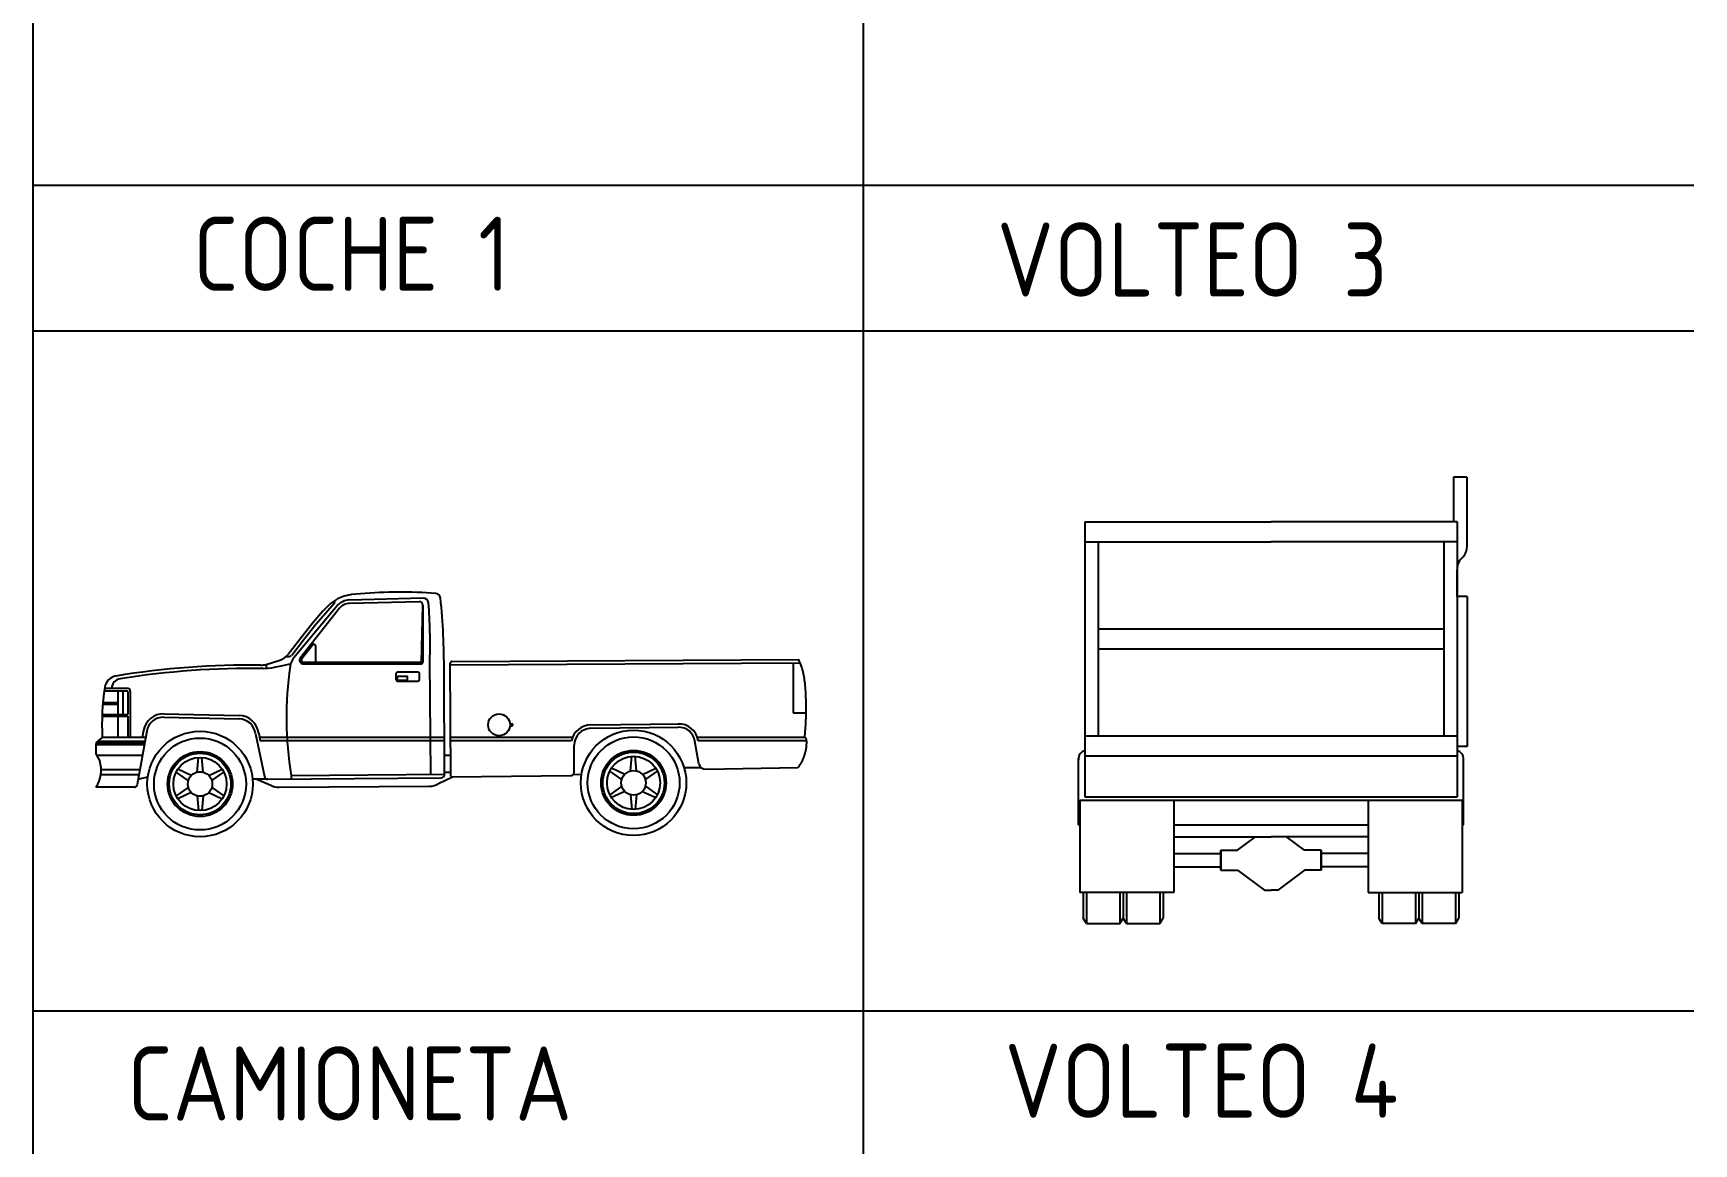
# Model space of a CAD drawing. Header units: millimetres. Extents: x 2198.5 to 2287.8, y 1208.8 to 1298.1.
# Drawn here: x 2205.18 to 2211.9, y 1267.83 to 1272.33 of the extents above; entities that cross this region are included whole.
import ezdxf

# ---------------------------------------------------------------- set-up
doc = ezdxf.new("R2010")
doc.units = ezdxf.units.MM
doc.layers.add('2', color=7, linetype='Continuous')
doc.styles.add('ARCHQUICK', font='ARCHQUIK.SHX')

# ---------------------------------------------------------------- blocks, each defined once
blk = doc.blocks.new('VOLTEO 7')
for p, q in [((168.8528, 63.4746), (168.7808, 63.4746)), ((168.7808, 63.4746), (168.7808, 63.2339)), ((168.8528, 63.4746), (168.8528, 63.0972)), ((166.7914, 63.2339), (166.7914, 61.7488)), ((166.7914, 63.2339), (167.7953, 63.2339)), ((168.7991, 63.2339), (167.7953, 63.2339)), ((168.7991, 63.2339), (168.7991, 61.7488)), ((166.7914, 63.1258), (167.7953, 63.1258)), ((166.8635, 63.1258), (166.8635, 62.078)), ((168.7991, 63.1258), (167.7953, 63.1258)), ((168.7271, 63.1258), (168.7271, 62.078)), ((168.799, 62.8304), (168.799, 62.975)), ((168.8531, 62.8304), (168.7991, 62.8304)), ((168.8531, 62.8304), (168.8531, 62.0201)), ((166.8635, 62.6559), (168.7271, 62.6559)), ((166.8635, 62.5479), (168.7271, 62.5479)), ((166.7914, 62.078), (168.7991, 62.078)), ((168.799, 62.0201), (168.799, 61.999)), ((168.8531, 62.0201), (168.7991, 62.0201)), ((166.7562, 61.5977), (166.7562, 61.9564)), ((166.7914, 61.9699), (168.7991, 61.9699)), ((168.8343, 61.5977), (168.8343, 61.9564)), ((166.7914, 61.7488), (168.7991, 61.7488)), ((166.764, 61.7308), (166.764, 61.2325)), ((166.764, 61.7308), (168.8265, 61.7308)), ((167.2718, 61.7308), (167.2718, 61.2325)), ((168.3187, 61.7308), (168.3187, 61.2325)), ((168.8265, 61.7308), (168.8265, 61.2325)), ((166.7562, 61.5977), (166.764, 61.5977)), ((167.2718, 61.5977), (168.3187, 61.5977)), ((168.8265, 61.5977), (168.8343, 61.5977)), ((167.2718, 61.5335), (167.7953, 61.5335)), ((167.6152, 61.4609), (167.7119, 61.5335)), ((168.3187, 61.5335), (167.7953, 61.5335)), ((167.9754, 61.4609), (167.8786, 61.5335)), ((167.2718, 61.4429), (167.5252, 61.4429)), ((167.5252, 61.4609), (167.6152, 61.4609)), ((167.5252, 61.3529), (167.5252, 61.4609)), ((167.5252, 61.4609), (167.5252, 61.3529)), ((168.0654, 61.4609), (167.9754, 61.4609)), ((168.0654, 61.4609), (168.0654, 61.3529)), ((168.0654, 61.3529), (168.0654, 61.4609)), ((168.3187, 61.4429), (168.0654, 61.4429)), ((167.2718, 61.3709), (167.5252, 61.3709)), ((167.5252, 61.3529), (167.6152, 61.3529)), ((167.6152, 61.3529), (167.7593, 61.2448)), ((167.9754, 61.3529), (167.8313, 61.2448)), ((168.0654, 61.3529), (167.9754, 61.3529)), ((168.3187, 61.3709), (168.0654, 61.3709)), ((167.2718, 61.2325), (166.764, 61.2325)), ((166.782, 61.2325), (166.782, 61.0943)), ((166.8, 61.2325), (166.8, 61.0661)), ((166.9801, 61.2325), (166.9801, 61.0661)), ((166.9981, 61.2325), (166.9981, 61.0943)), ((167.0161, 61.2325), (167.0161, 61.0661)), ((167.1962, 61.2325), (167.1962, 61.0661)), ((167.2142, 61.2325), (167.2142, 61.0943)), ((167.7593, 61.2448), (167.7953, 61.2448)), ((167.8313, 61.2448), (167.7953, 61.2448)), ((168.3187, 61.2325), (168.8265, 61.2325)), ((168.3763, 61.2325), (168.3763, 61.0943)), ((168.3944, 61.2325), (168.3944, 61.0661)), ((168.5744, 61.2325), (168.5744, 61.0661)), ((168.5924, 61.2325), (168.5924, 61.0943)), ((168.6104, 61.2325), (168.6104, 61.0661)), ((168.7905, 61.2325), (168.7905, 61.0661)), ((168.8085, 61.2325), (168.8085, 61.0943)), ((166.8, 61.0661), (166.782, 61.0943)), ((166.8, 61.0661), (166.9801, 61.0661)), ((166.9801, 61.0661), (166.9981, 61.0943)), ((167.0161, 61.0661), (166.9981, 61.0943)), ((167.0161, 61.0661), (167.1962, 61.0661)), ((167.1962, 61.0661), (167.2142, 61.0943)), ((168.3944, 61.0661), (168.3763, 61.0943)), ((168.5744, 61.0661), (168.3944, 61.0661)), ((168.5744, 61.0661), (168.5924, 61.0943)), ((168.6104, 61.0661), (168.5924, 61.0943)), ((168.7905, 61.0661), (168.6104, 61.0661)), ((168.7905, 61.0661), (168.8085, 61.0943))]:
    blk.add_line(p, q)
for centre, radius, start, end in [((168.7629, 63.1023), 0.09, 320.32049, 0), ((168.8891, 62.975), 0.09, 129.16215, 180), ((166.8043, 61.9525), 0.0483, 104.50695, 184.62738), ((168.7862, 61.9525), 0.0483, 355.37262, 75.49305)]:
    blk.add_arc(centre, radius, start, end)
blk = doc.blocks.new('CAMI0NETA')
for p, q in [((163.8215, 63.6162), (163.7579, 63.5421)), ((163.8308, 63.6294), (163.808, 63.6132)), ((163.8532, 63.6386), (163.8308, 63.6294)), ((163.8783, 63.6434), (163.8532, 63.6386)), ((164.1205, 63.6313), (163.871, 63.6252)), ((164.1074, 63.6196), (163.8713, 63.6139)), ((163.909, 63.6463), (163.8783, 63.6434)), ((163.8286, 63.6046), (163.6839, 63.4297)), ((163.8374, 63.5974), (163.7057, 63.4288)), ((163.7818, 63.5874), (163.7493, 63.5495)), ((163.808, 63.6132), (163.7818, 63.5874)), ((164.1139, 63.4159), (164.119, 63.6083)), ((164.119, 63.6083), (164.119, 63.4159)), ((163.7493, 63.5495), (163.7074, 63.4969)), ((163.7582, 63.5424), (163.7163, 63.4898)), ((163.7074, 63.4969), (163.6648, 63.4419)), ((163.7164, 63.4899), (163.6765, 63.4384)), ((163.7478, 63.4735), (163.7101, 63.4253)), ((163.7479, 63.4736), (163.7479, 63.4828)), ((163.7579, 63.4159), (163.7579, 63.47)), ((163.5901, 63.4081), (163.6365, 63.4224)), ((163.5901, 63.4081), (163.5901, 63.3948)), ((163.7144, 63.4159), (163.7636, 63.4159)), ((163.7144, 63.4102), (164.1133, 63.4102)), ((163.7636, 63.4159), (164.1139, 63.4159)), ((164.1456, 63.0372), (164.1424, 63.4213)), ((164.2114, 63.4068), (165.3902, 63.4132)), ((164.2135, 63.0317), (164.2114, 63.4125)), ((164.2171, 63.4182), (165.3865, 63.4246)), ((165.3675, 63.4131), (165.3675, 63.2447)), ((164.1922, 63.0372), (164.1903, 63.3836)), ((163.0446, 63.3192), (163.121, 63.3192)), ((163.0458, 63.3277), (163.121, 63.3277)), ((163.0897, 63.3192), (163.0897, 63.2395)), ((163.1068, 63.3192), (163.1068, 63.2395)), ((163.1238, 63.3163), (163.1238, 63.2395)), ((163.1324, 63.3163), (163.1324, 63.1617)), ((163.0383, 63.2395), (163.1238, 63.2395)), ((163.0383, 63.2339), (163.1238, 63.2339)), ((163.0406, 63.2736), (163.0897, 63.2736)), ((163.0412, 63.2793), (163.0897, 63.2793)), ((163.0897, 63.2339), (163.0897, 63.1617)), ((163.1238, 63.2339), (163.1238, 63.1617)), ((163.2451, 63.2414), (163.4991, 63.2358)), ((163.2454, 63.23), (163.4989, 63.2245)), ((165.3675, 63.2447), (165.4112, 63.2447)), ((163.1882, 63.1832), (163.156, 63.0029)), ((163.177, 63.1852), (163.1728, 63.1617)), ((163.5541, 63.1739), (163.5845, 63.0296)), ((163.5652, 63.1762), (163.5707, 63.1503)), ((164.4128, 63.2075), (164.4185, 63.2075)), ((164.4128, 63.2006), (164.4185, 63.2006)), ((164.6856, 63.2038), (164.9878, 63.2079)), ((164.6857, 63.1925), (164.9797, 63.1964)), ((163.0166, 63.1381), (163.1801, 63.1381)), ((163.0166, 63.1381), (163.0166, 63.1073)), ((163.0182, 63.1438), (163.1811, 63.1438)), ((163.026, 63.1526), (163.0197, 63.1459)), ((163.0231, 63.1495), (163.1821, 63.1495)), ((163.0378, 63.1617), (163.026, 63.1526)), ((163.1843, 63.1617), (163.0378, 63.1617)), ((164.1915, 63.1617), (163.5683, 63.1617)), ((164.1916, 63.1503), (163.5707, 63.1503)), ((164.6232, 63.1617), (164.2127, 63.1617)), ((164.6196, 63.1503), (164.2128, 63.1503)), ((164.6293, 63.0442), (164.6293, 63.1352)), ((165.0498, 63.0732), (165.0365, 63.1494)), ((165.4068, 63.1617), (165.045, 63.1617)), ((165.0478, 63.1503), (165.0477, 63.1514)), ((165.4132, 63.1503), (165.0478, 63.1503)), ((163.0182, 63.1016), (163.1736, 63.1016)), ((163.0182, 63.1016), (163.0295, 63.0822)), ((163.3574, 63.0447), (163.3618, 63.0943)), ((163.3775, 63.0447), (163.3731, 63.0943)), ((164.1918, 63.1019), (164.2131, 63.1019)), ((164.7998, 63.0372), (164.7548, 63.0583)), ((164.8196, 63.0486), (164.8239, 63.0982)), ((164.8396, 63.0486), (164.8353, 63.0982)), ((164.8593, 63.0372), (164.9044, 63.0583)), ((165.0585, 63.0589), (165, 63.0591)), ((165.0742, 63.0545), (165.383, 63.0602)), ((163.0331, 63.0369), (163.162, 63.0369)), ((163.0341, 63.0539), (163.1651, 63.0539)), ((163.1592, 63.0209), (163.1913, 63.0288)), ((163.3277, 63.016), (163.2869, 63.0445)), ((163.3377, 63.0334), (163.2926, 63.0544)), ((163.3972, 63.0334), (163.4423, 63.0544)), ((163.4072, 63.016), (163.448, 63.0445)), ((163.5957, 63.0206), (163.5445, 63.0205)), ((163.5957, 63.0206), (164.1809, 63.0258)), ((163.6749, 63.0334), (164.1922, 63.0376)), ((163.6749, 63.0334), (163.6749, 63.022)), ((164.1921, 63.0451), (164.2134, 63.0451)), ((164.2164, 63.0289), (164.6181, 63.0328)), ((164.6269, 63.0371), (164.6543, 63.0383)), ((164.7898, 63.0199), (164.7491, 63.0484)), ((164.8693, 63.0199), (164.9101, 63.0484)), ((163.1448, 62.9935), (163.0166, 62.9935)), ((163.3277, 62.9932), (163.2869, 62.9647)), ((163.3377, 62.9759), (163.2926, 62.9549)), ((163.3574, 62.9645), (163.3618, 62.9149)), ((163.3775, 62.9645), (163.3731, 62.9149)), ((163.3972, 62.9759), (163.4423, 62.9549)), ((163.4072, 62.9932), (163.448, 62.9647)), ((164.7898, 62.9971), (164.7491, 62.9686)), ((164.7998, 62.9798), (164.7548, 62.9587)), ((164.8196, 62.9684), (164.8239, 62.9188)), ((164.8396, 62.9684), (164.8353, 62.9188)), ((164.8593, 62.9798), (164.9044, 62.9587)), ((164.8693, 62.9971), (164.9101, 62.9686))]:
    blk.add_line(p, q)
for points in [[(163.5814, 63.3942), (163.5958, 63.3952), (163.6097, 63.397), (163.6228, 63.3993), (163.6352, 63.4018), (163.6466, 63.4044), (163.6569, 63.4068), (163.666, 63.4088), (163.6736, 63.4102)], [(165.4068, 63.1617), (165.4082, 63.1783), (165.4093, 63.1931), (165.4102, 63.2063), (165.4108, 63.2184), (165.4112, 63.2294), (165.4114, 63.2397), (165.4115, 63.2495), (165.4115, 63.2592), (165.4114, 63.2688), (165.4112, 63.2784), (165.411, 63.2879), (165.4107, 63.2972), (165.4103, 63.3061), (165.4099, 63.3147), (165.4095, 63.3229), (165.4089, 63.3304), (165.4083, 63.3374), (165.4077, 63.3438), (165.407, 63.3497), (165.4062, 63.3553), (165.4054, 63.3606), (165.4045, 63.3658), (165.4035, 63.3709), (165.4024, 63.3761), (165.4012, 63.3814), (165.3999, 63.3869), (165.3983, 63.3926), (165.3966, 63.3985), (165.3946, 63.4046), (165.3923, 63.411), (165.3896, 63.4177), (165.3865, 63.4246)], [(165.383, 63.0602), (165.3857, 63.0629), (165.3881, 63.0655), (165.3901, 63.0679), (165.3918, 63.0702), (165.3933, 63.0724), (165.3946, 63.0746), (165.3957, 63.0767), (165.3968, 63.0788), (165.3978, 63.081), (165.3988, 63.0831), (165.3998, 63.0852), (165.4007, 63.0874), (165.4017, 63.0896), (165.4025, 63.0917), (165.4034, 63.0939), (165.4043, 63.0961), (165.4051, 63.0983), (165.4058, 63.1006), (165.4066, 63.1028), (165.4073, 63.105), (165.408, 63.1072), (165.4086, 63.1094), (165.4092, 63.1115), (165.4098, 63.1136), (165.4103, 63.1157), (165.4108, 63.1178), (165.4112, 63.1199), (165.4116, 63.1219), (165.412, 63.124), (165.4123, 63.1261), (165.4125, 63.1281), (165.4127, 63.1302), (165.4129, 63.1324), (165.4131, 63.1345), (165.4132, 63.1366), (165.4132, 63.1387), (165.4133, 63.1408), (165.4133, 63.1427), (165.4133, 63.1446), (165.4133, 63.1463), (165.4133, 63.1479), (165.4133, 63.1493), (165.4132, 63.1507), (165.4131, 63.1519), (165.413, 63.153), (165.4129, 63.154), (165.4127, 63.1549), (165.4124, 63.1558), (165.4121, 63.1566), (165.4118, 63.1574), (165.4113, 63.1582), (165.4107, 63.1589), (165.41, 63.1596), (165.4091, 63.1603), (165.4081, 63.161), (165.4068, 63.1617)]]:
    blk.add_lwpolyline(points)
for points in [[(164.1028, 63.3816), (164.033, 63.3816, 0.414214), (164.0281, 63.3767), (164.0281, 63.3569, 0.414214), (164.033, 63.3519), (164.1028, 63.3519, 0.414214), (164.1078, 63.3569), (164.1078, 63.3767, 0.414214)], [(164.0654, 63.3673), (164.035, 63.3673, 0.414214), (164.0328, 63.3651), (164.0328, 63.3565, 0.414214), (164.035, 63.3543), (164.0654, 63.3543, 0.414214), (164.0676, 63.3565), (164.0676, 63.3651, 0.414214)]]:
    blk.add_lwpolyline(points, format="xyb", close=True)
blk.add_lwpolyline([(163.5588, 63.0205), (163.6061, 63.0005, 0.129344), (163.6342, 62.9934), (164.1407, 62.997, 0.143529), (164.1713, 63.0063), (164.2189, 63.0287)], format="xyb")
for centre, radius in [((164.376, 63.2041), 0.037), ((163.3675, 63.0046), 0.1778), ((164.8296, 63.0085), 0.1778), ((163.3675, 63.0046), 0.1551), ((163.3675, 63.0046), 0.1096), ((164.8296, 63.0085), 0.1551), ((164.8296, 63.0085), 0.1096), ((164.8296, 63.0085), 0.1039), ((163.3675, 63.0046), 0.1039), ((163.3675, 63.0046), 0.0897), ((164.8296, 63.0085), 0.0897), ((163.3675, 63.0046), 0.0414), ((164.8296, 63.0085), 0.0414)]:
    blk.add_circle(centre, radius)
for centre, radius, start, end in [((163.8108, 63.6202), 0.0114, 339.6059, 14.9923), ((163.8724, 63.5684), 0.0569, 91.4019, 140.4084), ((164.0432, 61.9475), 1.7042, 85.9858, 94.516), ((164.1077, 63.6083), 0.0114, 0, 91.4019), ((164.1209, 63.6143), 0.0171, 4.66, 91.4019), ((164.1613, 63.6304), 0.0171, 5.9218, 85.9858), ((161.9163, 63.3976), 2.2741, 359.6481, 5.9218), ((163.8724, 63.5684), 0.0455, 91.4019, 140.4084), ((162.4834, 63.4808), 1.66, 357.9453, 4.66), ((163.7522, 63.47), 0.00569, 0, 141.9931), ((163.5405, 60.5632), 2.8426, 89.3498, 99.2426), ((163.5405, 60.5632), 2.8313, 89.1723, 98.9845), ((163.5734, 63.4625), 0.0569, 269.3498, 287.0463), ((163.6198, 63.4767), 0.0569, 287.0463, 322.199), ((163.6626, 63.46), 0.0256, 259.9183, 302.7405), ((164.8278, 63.2284), 1.1693, 171.4649, 189.5977), ((163.7277, 63.3934), 0.0569, 140.4084, 171.4649), ((163.7144, 63.4216), 0.0114, 140.4084, 270), ((163.7144, 63.4216), 0.00569, 140.4084, 270), ((164.1133, 63.4159), 0.00569, 270, 0), ((164.2171, 63.4126), 0.00569, 90.3109, 180.3478), ((163.0913, 63.324), 0.0455, 99.2426, 171.2972), ((163.1037, 63.326), 0.0341, 98.9845, 177.2025), ((163.8708, 63.2047), 0.8341, 171.2972, 182.954), ((163.121, 63.3163), 0.0114, 0, 90), ((163.121, 63.3163), 0.00284, 0, 90), ((163.2441, 63.1732), 0.0682, 88.7378, 169.8752), ((163.2441, 63.1732), 0.0569, 88.7378, 169.8752), ((163.4976, 63.1676), 0.0569, 6.3302, 88.7378), ((163.4976, 63.1676), 0.0682, 6.3302, 88.7378), ((164.4183, 63.2041), 0.00347, 273.6914, 86.3086), ((164.6862, 63.1356), 0.0682, 90.4553, 167.524), ((164.6862, 63.1356), 0.0569, 90.4553, 180.4109), ((164.9805, 63.1396), 0.0682, 9.9407, 90.7766), ((164.9805, 63.1396), 0.0569, 9.9407, 90.7766), ((163.028, 63.1381), 0.0114, 136.9581, 180), ((163.028, 63.1073), 0.0114, 180, 210.3085), ((162.9289, 63.0516), 0.1052, 326.4781, 16.9181), ((165.0722, 63.0771), 0.0227, 189.9407, 274.9772), ((163.1448, 63.0049), 0.0114, 270, 349.8752), ((163.5956, 63.032), 0.0114, 191.8978, 270.4295), ((164.1808, 63.0372), 0.0114, 270.4295, 0.3037), ((164.2163, 63.0317), 0.00284, 180.3478, 270.553), ((164.618, 63.0442), 0.0114, 270.553, 0.4109)]:
    blk.add_arc(centre, radius, start, end)

msp = doc.modelspace()

# ---------------------------------------------------------------- linework, layer by layer
at = {"layer": '2', "color": 4}
for p, q in [((2205.1827, 1267.7813), (2205.1827, 1297.8532)), ((2208.5427, 1267.7813), (2208.5427, 1287.8292)), ((2205.1827, 1271.7122), (2208.5427, 1271.7122)), ((2208.5427, 1271.7122), (2211.9027, 1271.7122)), ((2205.1827, 1271.1227), (2208.5427, 1271.1227)), ((2208.5427, 1271.1227), (2211.9027, 1271.1227)), ((2205.1827, 1268.3708), (2208.5427, 1268.3708)), ((2208.5427, 1268.3708), (2211.9027, 1268.3708))]:
    msp.add_line(p, q, dxfattribs=at)

# ---------------------------------------------------------------- block references
for name, p, xscale, yscale, zscale in [('VOLTEO 7', (2084.3453, 1222.9248), 0.75, 0.75, 0.75), ('CAMI0NETA', (2009.8168, 1193.6831), 1.200000000000003, 1.200000000000003, 1.200000000000003)]:
    msp.add_blockref(name, p, dxfattribs=dict(xscale=xscale, yscale=yscale, zscale=zscale))

# ---------------------------------------------------------------- texts
at = {"layer": '2', "style": 'ARCHQUICK'}
for s, p in [('COCHE 1', (2205.8295, 1271.2846)), ('VOLTEO 3', (2209.0826, 1271.2615)), ('CAMIONETA', (2205.5634, 1267.9265)), ('VOLTEO 4', (2209.1138, 1267.9377))]:
    msp.add_text(s, height=0.3, dxfattribs=at).set_placement(p)

doc.saveas('drawing.dxf')
